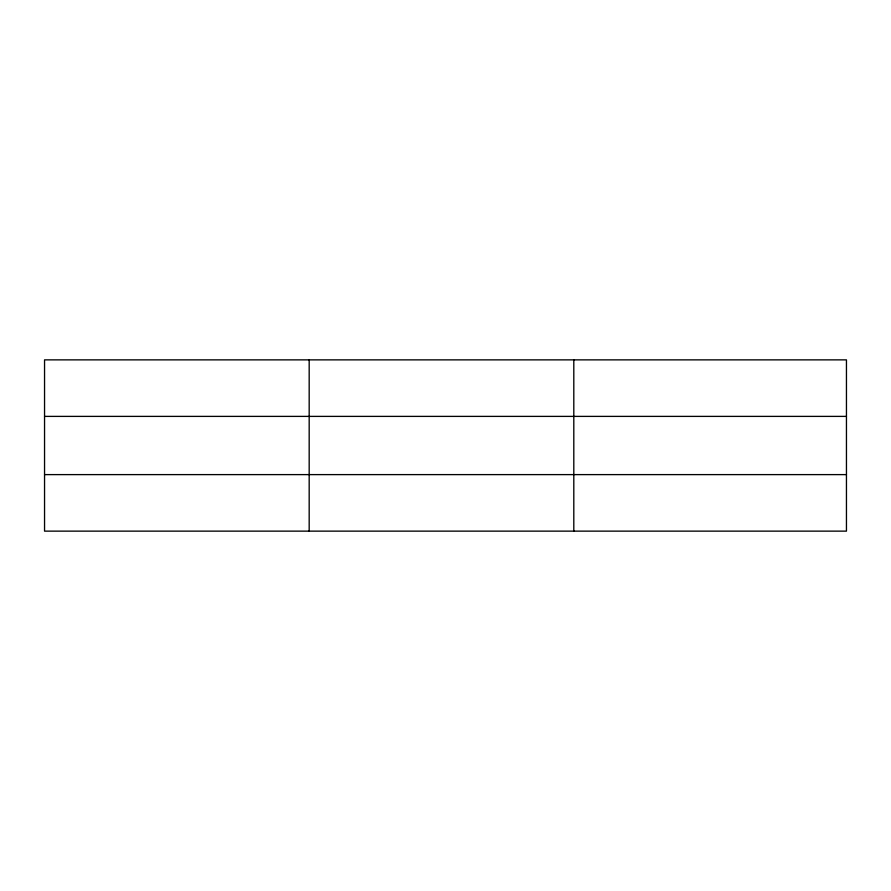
<?xml version="1.0" encoding="UTF-8"?>
<svg xmlns="http://www.w3.org/2000/svg" width="891" height="891" viewBox="0 0 891 891"><rect width="100%" height="100%" fill="white"/><g stroke="black" fill="none" stroke-linecap="round" stroke-linejoin="round"><path stroke-width="1.34" d="M309.177 531.136L309.177 359.864M573.804 531.136L573.804 359.864M846.45 474.613L846.45 531.136L44.55 531.136L44.55 359.864L846.45 359.864L846.45 474.613L44.55 474.613M44.55 416.387L846.45 416.387"/></g></svg>
